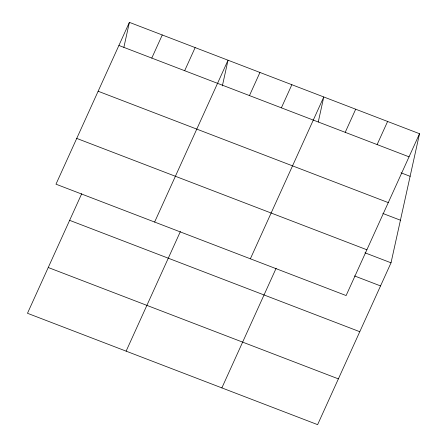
<?xml version="1.0" encoding="UTF-8"?>
<svg xmlns="http://www.w3.org/2000/svg" width="447" height="447" viewBox="0 0 447 447"><rect width="100%" height="100%" fill="white"/><g stroke="black" fill="none" stroke-linecap="round" stroke-linejoin="round"><path stroke-width="0.67" d="M123.864 47.371L129.384 22.35L419.526 133.714L391.024 262.814L317.616 424.65L27.474 313.286L81.751 193.635M222.36 85.908L228.031 60.216L154.623 222.053M318.258 121.986L323.779 96.965L250.365 258.802M129.384 22.35L55.976 184.186L346.112 295.551L419.526 133.714M151.784 58.082L162.267 34.972M184.667 70.704L195.149 47.594M126.121 351.152L180.398 231.501M249.465 95.58L259.947 72.464M281.381 107.828L291.863 84.712M221.868 387.901L276.145 268.25M345.213 132.329L355.695 109.213M377.123 144.577L387.61 121.467M118.902 45.465L409.039 156.83M401.004 172.816L410.123 176.319M98.133 91.244L388.275 202.608M382.844 213.459L400.434 220.209M76.739 138.408L366.881 249.772M364.976 252.812L391.024 262.814M354.488 275.928L380.542 285.924M69.637 220.337L359.774 331.702M48.242 267.507L338.379 378.872"/></g></svg>
